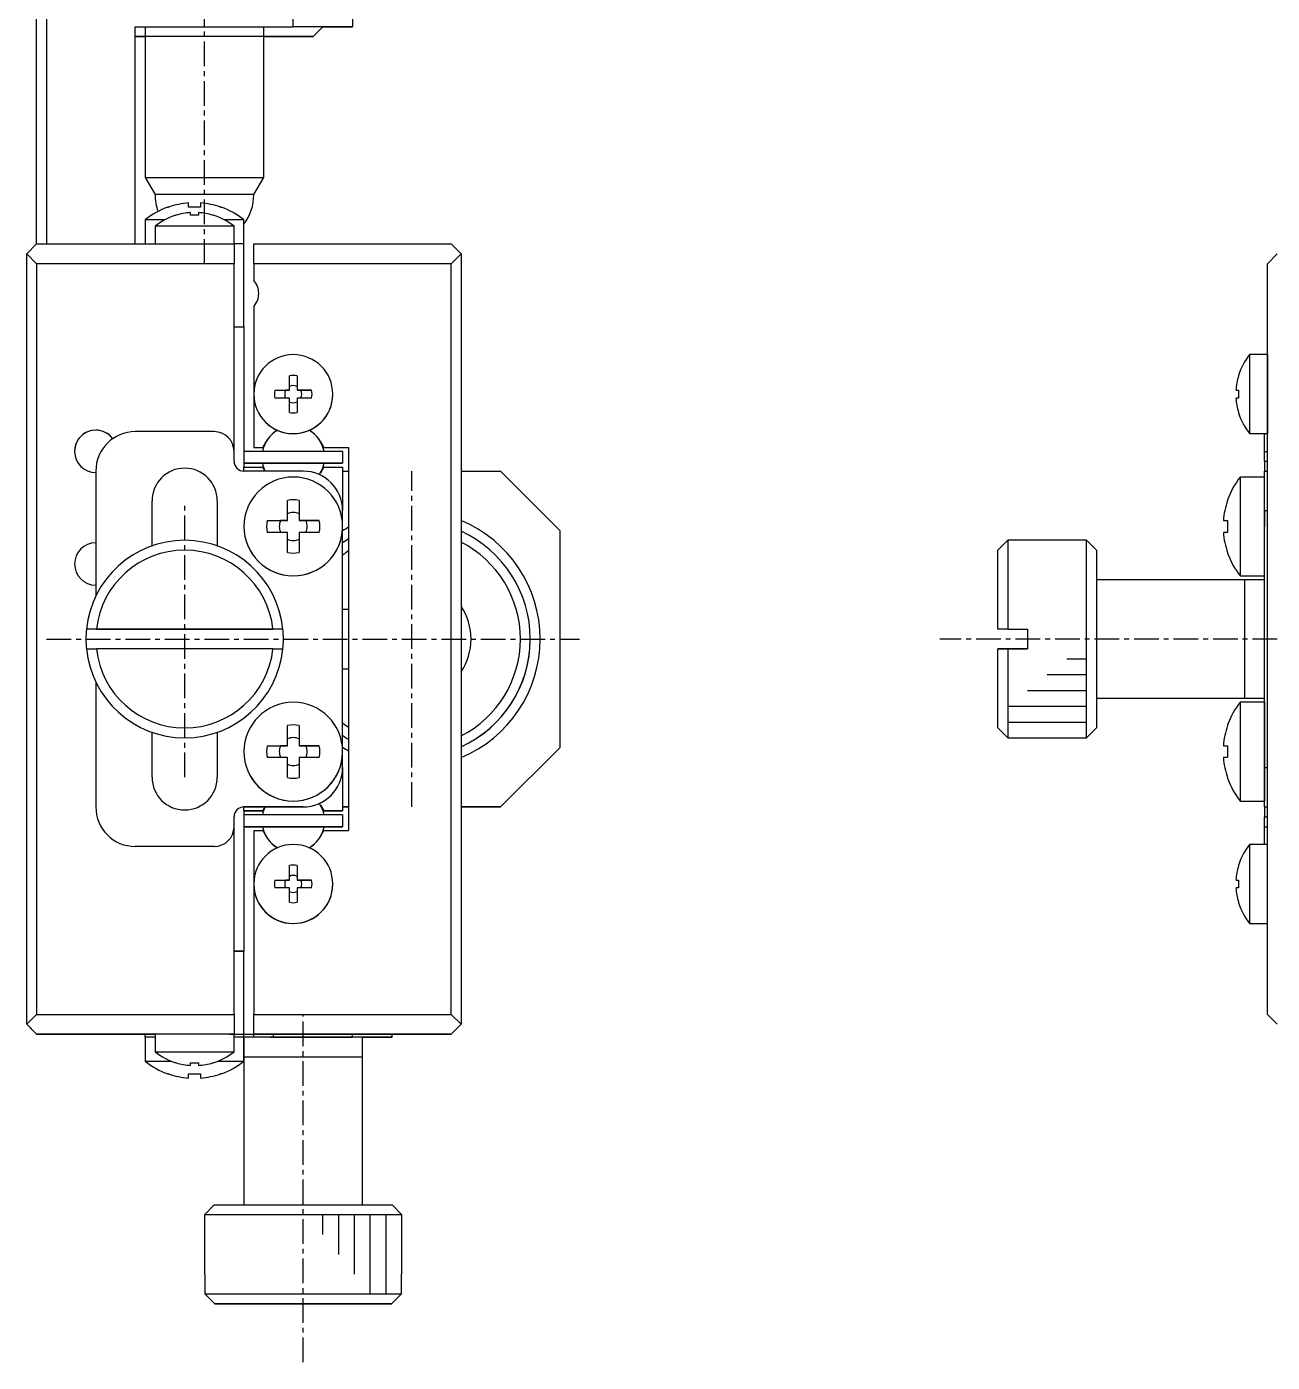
# Model space of a CAD drawing. Extents: x 75 to 236, y -5 to 206.
# Drawn here: x 75 to 138.1, y 91.3 to 158.9 of the extents above; entities that cross this region are included whole.
import ezdxf

# ---------------------------------------------------------------- set-up
doc = ezdxf.new("R2010")
doc.units = 0
doc.linetypes.add('CENTER', pattern=[2, 1.25, -0.25, 0.25, -0.25])
doc.layers.get('0').update_dxf_attribs({"linetype": 'CONTINUOUS'})

msp = doc.modelspace()

# ---------------------------------------------------------------- linework, layer by layer
at = {"color": 1, "linetype": 'CENTER'}
for p, q in [((83.979, 146.927), (83.979, 205.952)), ((94.479, 119.426), (94.479, 136.426)), ((82.979, 120.927), (82.979, 134.927)), ((75.979, 127.926), (102.979, 127.926)), ((138.304, 127.927), (121.219, 127.927)), ((88.979, 91.312), (88.979, 108.927))]:
    msp.add_line(p, q, dxfattribs=at)
at = {"color": 7, "linetype": 'CONTINUOUS'}
for p, q in [((88.479, 158.927), (88.479, 168.427)), ((91.479, 168.427), (91.479, 158.927)), ((75.479, 147.927), (75.479, 163.927)), ((75.979, 163.927), (75.979, 147.927)), ((80.479, 158.927), (88.479, 158.927)), ((80.479, 147.927), (80.479, 158.927)), ((80.479, 158.927), (80.712, 158.927)), ((80.787, 158.927), (83.979, 158.927)), ((80.979, 158.927), (80.979, 151.293)), ((83.979, 158.927), (86.12, 158.927)), ((86.979, 151.293), (86.979, 158.927)), ((91.479, 158.927), (88.479, 158.927)), ((89.479, 158.427), (89.979, 158.927)), ((89.979, 158.927), (91.479, 158.927)), ((89.979, 158.927), (90.479, 158.927)), ((91.479, 158.927), (91.479, 158.927)), ((83.979, 158.427), (80.479, 158.427)), ((80.479, 158.427), (80.979, 158.427)), ((80.979, 151.293), (86.979, 151.293)), ((80.979, 151.293), (81.479, 150.427)), ((86.479, 150.427), (86.979, 151.293)), ((86.479, 150.427), (81.479, 150.427)), ((82.163, 149.792), (82.129, 149.792)), ((82.129, 149.792), (82.163, 149.792)), ((83.179, 149.792), (83.179, 150.004)), ((83.779, 149.792), (83.179, 149.792)), ((83.279, 149.383), (83.279, 149.514)), ((83.679, 149.514), (83.679, 149.383)), ((83.779, 150.004), (83.779, 149.792)), ((84.796, 149.792), (84.829, 149.792)), ((84.829, 149.792), (84.796, 149.792)), ((81.971, 149.149), (80.979, 149.149)), ((80.979, 149.149), (80.979, 147.927)), ((85.479, 148.825), (81.479, 148.825)), ((81.479, 148.825), (81.479, 147.927)), ((82.551, 149.383), (82.529, 149.383)), ((82.529, 149.383), (82.551, 149.383)), ((83.679, 149.383), (83.279, 149.383)), ((84.408, 149.383), (84.429, 149.383)), ((84.429, 149.383), (84.408, 149.383)), ((85.979, 149.149), (84.987, 149.149)), ((85.479, 147.927), (85.479, 148.825)), ((85.979, 147.927), (85.979, 149.149)), ((74.979, 147.427), (75.479, 147.927)), ((74.979, 108.427), (74.979, 147.427)), ((75.479, 146.927), (74.979, 147.427)), ((75.479, 147.927), (85.479, 147.927)), ((85.979, 147.927), (85.479, 147.927)), ((85.479, 147.927), (85.479, 146.927)), ((85.979, 143.727), (85.979, 147.927)), ((86.479, 147.927), (96.479, 147.927)), ((86.479, 146.927), (86.479, 147.927)), ((96.479, 147.927), (96.979, 147.427)), ((96.979, 147.427), (96.479, 146.927)), ((96.979, 147.427), (96.979, 142.427)), ((138.305, 147.427), (137.805, 146.927)), ((85.479, 146.927), (75.479, 146.927)), ((75.479, 146.927), (75.479, 108.927)), ((85.479, 137.427), (85.479, 146.927)), ((96.479, 146.927), (86.479, 146.927)), ((86.479, 146.927), (86.479, 146.089)), ((96.479, 108.927), (96.479, 146.927)), ((137.804, 108.927), (137.805, 146.927)), ((86.479, 146.088), (86.479, 146.089)), ((86.479, 144.766), (86.479, 140.327)), ((85.479, 143.727), (85.979, 143.727)), ((85.979, 143.727), (85.979, 137.427)), ((96.979, 142.427), (96.979, 142.426)), ((96.979, 142.427), (96.979, 142.427)), ((96.979, 142.426), (96.979, 126.627)), ((136.906, 142.327), (136.906, 138.327)), ((137.804, 142.327), (136.906, 142.327)), ((137.804, 142.327), (137.804, 138.327)), ((137.805, 141.327), (137.804, 141.327)), ((88.279, 140.527), (88.279, 141.256)), ((88.679, 141.256), (88.679, 140.527)), ((136.348, 141.277), (136.348, 141.256)), ((86.479, 140.326), (86.479, 137.627)), ((87.551, 140.527), (88.093, 140.527)), ((87.551, 140.527), (88.279, 140.527)), ((88.279, 140.127), (87.551, 140.127)), ((88.279, 140.527), (88.093, 140.527)), ((88.279, 139.398), (88.279, 140.127)), ((88.866, 140.527), (88.679, 140.527)), ((88.679, 140.527), (89.408, 140.527)), ((89.408, 140.127), (88.679, 140.127)), ((88.679, 140.127), (88.679, 139.398)), ((89.408, 140.527), (88.866, 140.527)), ((136.217, 140.527), (136.348, 140.527)), ((136.348, 140.127), (136.217, 140.127)), ((136.348, 140.527), (136.348, 140.127)), ((136.348, 139.398), (136.348, 139.377)), ((137.804, 139.327), (137.805, 139.327)), ((84.479, 138.427), (80.479, 138.427)), ((136.906, 138.327), (137.804, 138.327)), ((137.655, 137.427), (137.655, 138.327)), ((137.804, 138.427), (137.805, 138.427)), ((137.804, 138.427), (137.805, 138.427)), ((85.479, 136.927), (85.479, 137.427)), ((90.979, 137.427), (85.979, 137.427)), ((85.979, 137.427), (85.979, 136.827)), ((86.479, 137.627), (86.479, 137.626)), ((86.479, 137.627), (86.935, 137.627)), ((86.479, 137.626), (86.935, 137.626)), ((86.935, 137.627), (87.105, 137.921)), ((86.935, 137.626), (87.089, 137.893)), ((86.935, 137.626), (86.935, 137.627)), ((89.854, 137.921), (90.024, 137.627)), ((89.87, 137.893), (90.024, 137.626)), ((90.024, 137.627), (91.279, 137.627)), ((90.024, 137.627), (90.024, 137.626)), ((90.024, 137.626), (91.279, 137.626)), ((90.979, 137.427), (90.979, 136.827)), ((91.279, 137.627), (91.279, 129.427)), ((137.655, 136.927), (137.655, 137.427)), ((85.979, 136.827), (90.979, 136.827)), ((85.979, 136.827), (85.979, 136.627)), ((85.979, 136.827), (85.979, 136.827)), ((86.92, 136.826), (85.979, 136.826)), ((85.979, 136.627), (86.935, 136.627)), ((85.979, 136.427), (85.979, 136.627)), ((90.129, 136.827), (86.829, 136.827)), ((86.92, 136.827), (86.829, 136.827)), ((86.829, 136.827), (86.92, 136.827)), ((86.92, 136.827), (86.829, 136.827)), ((86.829, 136.827), (86.92, 136.827)), ((86.92, 136.827), (86.829, 136.827)), ((86.829, 136.827), (86.92, 136.827)), ((86.92, 136.827), (86.829, 136.827)), ((86.829, 136.827), (86.92, 136.827)), ((86.92, 136.827), (86.829, 136.827)), ((86.829, 136.827), (86.92, 136.827)), ((86.92, 136.827), (86.829, 136.827)), ((86.829, 136.827), (86.92, 136.827)), ((86.92, 136.827), (86.829, 136.827)), ((86.829, 136.827), (86.92, 136.827)), ((86.829, 136.827), (86.92, 136.827)), ((87.05, 136.427), (86.935, 136.627)), ((90.024, 136.627), (89.854, 136.333)), ((90.024, 136.627), (90.979, 136.627)), ((90.129, 136.827), (90.038, 136.827)), ((90.129, 136.827), (90.038, 136.827)), ((90.129, 136.827), (90.038, 136.827)), ((90.129, 136.827), (90.038, 136.827)), ((90.129, 136.827), (90.038, 136.827)), ((90.129, 136.827), (90.038, 136.827)), ((90.129, 136.827), (90.038, 136.827)), ((90.038, 136.827), (90.129, 136.827)), ((90.038, 136.827), (90.129, 136.827)), ((90.038, 136.827), (90.129, 136.827)), ((90.038, 136.827), (90.129, 136.827)), ((90.038, 136.827), (90.129, 136.827)), ((90.038, 136.827), (90.129, 136.827)), ((90.038, 136.827), (90.129, 136.827)), ((90.038, 136.827), (90.129, 136.827)), ((90.979, 136.826), (90.038, 136.826)), ((90.979, 136.827), (90.979, 136.826)), ((90.979, 136.627), (90.979, 134.427)), ((137.655, 136.927), (137.655, 136.427)), ((78.479, 136.427), (78.479, 130.107)), ((88.979, 136.427), (85.979, 136.427)), ((89.904, 136.426), (89.908, 136.426)), ((90.979, 136.426), (91.279, 136.426)), ((96.979, 136.426), (98.979, 136.426)), ((101.979, 133.426), (98.979, 136.426)), ((136.432, 136.127), (136.432, 131.127)), ((137.655, 136.127), (136.432, 136.127)), ((137.654, 134.427), (137.655, 136.427)), ((137.655, 136.427), (137.805, 136.427)), ((137.655, 136.427), (137.805, 136.427)), ((81.329, 132.647), (81.329, 134.927)), ((84.629, 134.927), (84.629, 132.647)), ((88.179, 133.927), (88.179, 134.943)), ((88.779, 134.943), (88.779, 133.927)), ((135.789, 134.977), (135.789, 134.943)), ((87.163, 133.927), (87.838, 133.927)), ((87.163, 133.927), (88.179, 133.927)), ((88.179, 133.927), (87.838, 133.927)), ((89.121, 133.927), (88.779, 133.927)), ((88.779, 133.927), (89.796, 133.927)), ((89.796, 133.927), (89.121, 133.927)), ((90.979, 133.627), (90.979, 134.427)), ((135.577, 133.927), (135.789, 133.927)), ((135.789, 133.927), (135.789, 133.327)), ((137.654, 133.627), (137.654, 134.427)), ((137.654, 134.427), (137.654, 133.627)), ((88.179, 133.327), (87.163, 133.327)), ((88.179, 132.311), (88.179, 133.327)), ((89.796, 133.327), (88.779, 133.327)), ((88.779, 133.327), (88.779, 132.311)), ((90.979, 131.627), (90.979, 133.627)), ((101.979, 133.426), (101.979, 122.426)), ((135.789, 133.327), (135.577, 133.327)), ((137.654, 121.427), (137.654, 133.627)), ((124.654, 132.927), (124.154, 132.427)), ((124.654, 132.927), (124.654, 128.427)), ((128.654, 132.927), (124.654, 132.927)), ((128.654, 122.927), (128.654, 132.927)), ((129.154, 132.427), (128.654, 132.927)), ((124.154, 128.427), (124.154, 132.427)), ((129.154, 132.427), (129.154, 123.427)), ((135.789, 132.311), (135.789, 132.277)), ((90.979, 122.227), (90.979, 131.627)), ((90.979, 131.627), (90.979, 131.627)), ((136.654, 130.927), (129.154, 130.927)), ((136.432, 131.127), (137.654, 131.127)), ((136.654, 130.927), (136.654, 124.927)), ((136.654, 130.927), (136.654, 124.927)), ((137.654, 130.927), (136.654, 130.927)), ((91.279, 129.427), (90.979, 129.427)), ((91.279, 129.427), (91.279, 129.426)), ((91.279, 129.426), (91.279, 129.227)), ((91.279, 129.227), (91.279, 129.002)), ((91.279, 129.227), (91.279, 129.227)), ((91.279, 129.002), (91.279, 118.227)), ((87.954, 128.427), (78.004, 128.428)), ((78.507, 128.428), (78.004, 128.428)), ((78.507, 128.428), (87.452, 128.427)), ((87.954, 128.427), (87.452, 128.427)), ((124.654, 128.427), (124.154, 128.427)), ((124.654, 128.427), (125.654, 128.427)), ((125.654, 128.427), (125.654, 127.427)), ((78.004, 127.428), (78.507, 127.428)), ((87.452, 127.427), (78.507, 127.428)), ((87.452, 127.427), (87.954, 127.427)), ((124.154, 127.427), (124.154, 127.428)), ((124.654, 127.428), (124.154, 127.428)), ((124.154, 127.427), (124.654, 127.427)), ((124.154, 123.427), (124.154, 127.427)), ((124.654, 127.428), (125.654, 127.428)), ((124.654, 127.427), (124.654, 122.927)), ((125.654, 127.427), (124.654, 127.427)), ((96.979, 126.627), (96.979, 126.427)), ((96.979, 126.627), (96.979, 126.627)), ((90.979, 126.427), (91.279, 126.427)), ((96.979, 126.427), (96.979, 110.427)), ((78.479, 125.748), (78.479, 119.427)), ((129.154, 124.927), (136.654, 124.927)), ((136.432, 124.727), (136.432, 119.727)), ((137.654, 124.727), (136.432, 124.727)), ((136.654, 124.927), (137.654, 124.927)), ((137.655, 124.727), (137.654, 119.727)), ((81.329, 120.927), (81.329, 123.207)), ((84.629, 123.207), (84.629, 120.927)), ((88.179, 122.527), (88.179, 123.543)), ((88.779, 123.543), (88.779, 122.527)), ((124.154, 123.427), (124.654, 122.927)), ((128.654, 122.927), (129.154, 123.427)), ((135.789, 123.577), (135.789, 123.543)), ((87.163, 122.527), (87.838, 122.527)), ((87.163, 122.527), (88.179, 122.527)), ((88.179, 122.527), (87.838, 122.527)), ((89.121, 122.527), (88.779, 122.527)), ((88.779, 122.527), (89.796, 122.527)), ((89.796, 122.527), (89.121, 122.527)), ((101.979, 122.426), (98.979, 119.426)), ((98.979, 119.426), (101.979, 122.426)), ((101.979, 122.426), (101.979, 122.426)), ((124.654, 122.927), (128.654, 122.927)), ((135.577, 122.527), (135.789, 122.527)), ((135.789, 122.527), (135.789, 121.927)), ((88.179, 121.927), (87.163, 121.927)), ((88.179, 120.911), (88.179, 121.927)), ((89.796, 121.927), (88.779, 121.927)), ((88.779, 121.927), (88.779, 120.911)), ((90.979, 121.627), (90.979, 122.227)), ((135.789, 121.927), (135.577, 121.927)), ((90.979, 121.627), (90.979, 121.627)), ((90.979, 121.427), (90.979, 121.627)), ((90.979, 121.427), (90.979, 119.227)), ((137.654, 119.427), (137.654, 121.427)), ((135.789, 120.911), (135.789, 120.877)), ((136.432, 119.727), (137.654, 119.727)), ((88.979, 119.427), (85.979, 119.427)), ((85.979, 119.427), (88.979, 119.427)), ((85.979, 119.227), (85.979, 119.427)), ((86.935, 119.227), (85.979, 119.227)), ((85.979, 119.227), (85.979, 119.227)), ((85.979, 119.227), (85.979, 119.027)), ((85.979, 119.226), (86.935, 119.226)), ((90.979, 119.027), (85.979, 119.027)), ((85.979, 119.027), (85.979, 118.427)), ((87.051, 119.427), (86.935, 119.226)), ((86.935, 119.227), (87.05, 119.427)), ((86.935, 119.226), (86.935, 119.227)), ((87.05, 119.426), (87.054, 119.426)), ((87.05, 119.426), (87.054, 119.426)), ((89.854, 119.521), (90.024, 119.227)), ((90.024, 119.226), (89.87, 119.493)), ((89.905, 119.426), (89.908, 119.426)), ((89.905, 119.426), (89.909, 119.426)), ((90.024, 119.227), (90.024, 119.226)), ((90.979, 119.227), (90.024, 119.227)), ((90.024, 119.226), (90.979, 119.226)), ((90.979, 119.426), (91.279, 119.426)), ((91.279, 119.426), (90.979, 119.426)), ((90.979, 119.226), (90.979, 119.227)), ((90.979, 119.027), (90.979, 118.427)), ((96.979, 119.426), (98.979, 119.426)), ((98.979, 119.426), (96.979, 119.426)), ((98.979, 119.426), (98.979, 119.426)), ((137.654, 119.427), (137.654, 118.927)), ((137.654, 119.427), (137.804, 119.427)), ((137.654, 119.427), (137.804, 119.427)), ((85.479, 118.427), (85.479, 118.927)), ((85.479, 108.927), (85.479, 118.427)), ((85.979, 118.427), (90.979, 118.427)), ((85.979, 118.427), (85.979, 112.127)), ((85.979, 118.427), (85.979, 118.427)), ((86.92, 118.426), (85.979, 118.426)), ((90.129, 118.427), (86.829, 118.427)), ((86.92, 118.427), (86.829, 118.427)), ((86.829, 118.427), (86.92, 118.427)), ((86.92, 118.427), (86.829, 118.427)), ((86.829, 118.427), (86.92, 118.427)), ((86.92, 118.427), (86.829, 118.427)), ((86.829, 118.427), (86.92, 118.427)), ((86.92, 118.427), (86.829, 118.427)), ((86.829, 118.427), (86.92, 118.427)), ((86.92, 118.427), (86.829, 118.427)), ((86.829, 118.427), (86.92, 118.427)), ((86.92, 118.427), (86.829, 118.427)), ((86.829, 118.427), (86.92, 118.427)), ((86.92, 118.427), (86.829, 118.427)), ((86.829, 118.427), (86.92, 118.427)), ((86.829, 118.427), (86.92, 118.427)), ((90.129, 118.427), (90.038, 118.427)), ((90.129, 118.427), (90.038, 118.427)), ((90.129, 118.427), (90.038, 118.427)), ((90.129, 118.427), (90.038, 118.427)), ((90.129, 118.427), (90.038, 118.427)), ((90.129, 118.427), (90.038, 118.427)), ((90.129, 118.427), (90.038, 118.427)), ((90.038, 118.427), (90.129, 118.427)), ((90.038, 118.427), (90.129, 118.427)), ((90.038, 118.427), (90.129, 118.427)), ((90.038, 118.427), (90.129, 118.427)), ((90.038, 118.427), (90.129, 118.427)), ((90.038, 118.427), (90.129, 118.427)), ((90.038, 118.427), (90.129, 118.427)), ((90.038, 118.427), (90.129, 118.427)), ((90.979, 118.426), (90.038, 118.426)), ((90.979, 118.427), (90.979, 118.426)), ((137.654, 118.427), (137.654, 118.927)), ((137.654, 117.527), (137.654, 118.427)), ((86.479, 118.227), (86.479, 115.527)), ((86.479, 118.227), (86.935, 118.227)), ((86.935, 118.227), (87.105, 117.933)), ((89.854, 117.933), (90.024, 118.227)), ((90.024, 118.227), (91.279, 118.227)), ((84.479, 117.427), (80.479, 117.427)), ((136.906, 117.527), (136.906, 113.527)), ((137.804, 117.527), (136.906, 117.527)), ((88.279, 115.727), (88.279, 116.456)), ((88.679, 116.456), (88.679, 115.727)), ((136.348, 116.477), (136.348, 116.456)), ((87.551, 115.727), (88.093, 115.727)), ((87.551, 115.727), (88.279, 115.727)), ((88.279, 115.727), (88.093, 115.727)), ((88.866, 115.727), (88.679, 115.727)), ((88.679, 115.727), (89.408, 115.727)), ((89.408, 115.727), (88.866, 115.727)), ((136.217, 115.727), (136.348, 115.727)), ((136.348, 115.727), (136.348, 115.327)), ((86.479, 115.526), (86.479, 108.927)), ((88.279, 115.327), (87.551, 115.327)), ((88.279, 114.598), (88.279, 115.327)), ((89.408, 115.327), (88.679, 115.327)), ((88.679, 115.327), (88.679, 114.598)), ((136.348, 115.327), (136.217, 115.327)), ((136.348, 114.598), (136.348, 114.577)), ((136.906, 113.527), (137.804, 113.527)), ((85.479, 112.127), (85.979, 112.127)), ((85.979, 112.127), (85.479, 112.127)), ((85.979, 107.927), (85.979, 112.127)), ((96.979, 110.427), (96.979, 110.426)), ((96.979, 110.427), (96.979, 110.427)), ((96.979, 110.426), (96.979, 108.427)), ((74.979, 108.427), (75.479, 108.927)), ((75.479, 108.927), (85.479, 108.927)), ((85.479, 108.927), (85.479, 107.927)), ((86.479, 108.927), (96.479, 108.927)), ((86.479, 107.927), (86.479, 108.927)), ((96.479, 108.927), (96.979, 108.427)), ((137.804, 108.927), (138.304, 108.427)), ((74.979, 108.427), (74.979, 108.427)), ((74.979, 108.427), (74.979, 108.427)), ((74.979, 108.427), (75.329, 108.077)), ((75.329, 108.077), (74.979, 108.427)), ((74.979, 108.426), (74.979, 108.427)), ((75.479, 107.927), (74.979, 108.427)), ((74.979, 108.426), (75.479, 107.926)), ((96.979, 108.427), (96.479, 107.927)), ((96.479, 107.926), (96.979, 108.426)), ((96.979, 108.427), (96.979, 108.426)), ((75.329, 108.077), (75.329, 108.077)), ((85.479, 107.927), (75.479, 107.927)), ((75.479, 107.927), (75.479, 107.926)), ((75.479, 107.926), (80.979, 107.926)), ((80.979, 107.927), (80.679, 107.927)), ((80.679, 107.927), (80.679, 107.927)), ((81.479, 107.927), (80.679, 107.927)), ((80.979, 107.927), (81.479, 107.927)), ((80.979, 107.927), (80.979, 107.927)), ((80.979, 107.777), (80.979, 107.927)), ((80.979, 107.777), (80.979, 106.554)), ((81.479, 107.777), (80.979, 107.777)), ((80.979, 107.777), (80.979, 107.777)), ((81.479, 107.927), (81.479, 107.029)), ((85.229, 107.927), (85.479, 107.927)), ((85.479, 107.927), (85.229, 107.927)), ((85.479, 107.029), (85.479, 107.927)), ((85.479, 107.927), (85.979, 107.927)), ((85.979, 107.777), (85.479, 107.777)), ((85.979, 107.927), (86.479, 107.927)), ((86.479, 107.777), (85.979, 107.777)), ((87.329, 107.777), (85.979, 107.777)), ((85.979, 107.777), (85.979, 106.777)), ((85.979, 106.554), (85.979, 107.777)), ((96.479, 107.927), (86.479, 107.927)), ((86.479, 107.927), (86.479, 107.926)), ((86.479, 107.927), (86.479, 107.927)), ((86.479, 107.927), (87.479, 107.927)), ((86.479, 107.777), (86.479, 107.927)), ((87.479, 107.777), (86.479, 107.777)), ((87.329, 107.777), (90.629, 107.777)), ((90.629, 107.777), (87.329, 107.777)), ((87.479, 107.927), (88.979, 107.927)), ((87.479, 107.777), (91.479, 107.777)), ((87.904, 107.927), (90.054, 107.927)), ((88.979, 107.927), (91.479, 107.927)), ((91.979, 107.777), (90.629, 107.777)), ((91.479, 107.927), (93.479, 107.927)), ((93.479, 107.777), (91.479, 107.777)), ((91.979, 107.777), (93.479, 107.777)), ((91.979, 106.777), (91.979, 107.777)), ((93.479, 107.777), (93.479, 107.927)), ((93.479, 107.926), (96.479, 107.926)), ((93.479, 107.777), (93.479, 107.777)), ((96.479, 107.926), (96.479, 107.927)), ((81.479, 107.029), (85.479, 107.029)), ((80.979, 106.554), (82.295, 106.554)), ((82.551, 106.471), (82.529, 106.471)), ((82.529, 106.471), (82.551, 106.471)), ((83.279, 106.34), (83.279, 106.471)), ((83.279, 106.471), (83.679, 106.471)), ((83.679, 106.471), (83.679, 106.34)), ((84.408, 106.471), (84.429, 106.471)), ((84.429, 106.471), (84.408, 106.471)), ((84.664, 106.554), (85.979, 106.554)), ((85.979, 106.777), (88.979, 106.777)), ((85.979, 106.777), (88.979, 106.777)), ((85.979, 106.777), (85.979, 106.554)), ((85.979, 106.554), (85.979, 99.277)), ((88.979, 106.777), (91.979, 106.777)), ((88.979, 106.777), (91.979, 106.777)), ((91.979, 99.277), (91.979, 106.777)), ((82.163, 105.912), (82.129, 105.912)), ((82.129, 105.912), (82.163, 105.912)), ((83.179, 105.699), (83.179, 105.912)), ((83.179, 105.912), (83.779, 105.912)), ((83.779, 105.912), (83.779, 105.699)), ((84.796, 105.912), (84.829, 105.912)), ((84.829, 105.912), (84.796, 105.912)), ((84.479, 99.277), (83.979, 98.777)), ((93.979, 98.777), (83.979, 98.777)), ((83.979, 98.777), (83.979, 95.777)), ((84.479, 99.277), (93.479, 99.277)), ((93.979, 98.777), (93.479, 99.277)), ((93.979, 95.777), (93.979, 98.777)), ((84.004, 95.777), (83.979, 95.777)), ((83.979, 95.777), (84.004, 95.777)), ((84.004, 95.777), (84.004, 94.777)), ((93.954, 94.777), (93.954, 95.777)), ((93.954, 95.777), (93.979, 95.777)), ((93.979, 95.777), (93.954, 95.777)), ((84.004, 94.777), (93.954, 94.777)), ((84.507, 94.277), (84.004, 94.777)), ((93.954, 94.777), (93.452, 94.277)), ((84.507, 94.277), (93.452, 94.277)), ((93.452, 94.277), (84.507, 94.277)), ((84.507, 94.277), (93.452, 94.277)), ((93.452, 94.277), (84.507, 94.277))]:
    msp.add_line(p, q, dxfattribs=at)
at = {"color": 3, "linetype": 'CONTINUOUS'}
for p, q in [((87.357, 138.25), (87.357, 138.25)), ((89.602, 138.25), (89.602, 138.25)), ((87.105, 137.921), (87.105, 137.921)), ((89.854, 137.921), (89.854, 137.921)), ((137.655, 137.427), (137.805, 137.427)), ((137.655, 136.927), (137.805, 136.927)), ((137.654, 134.427), (137.804, 134.427)), ((127.654, 126.927), (128.654, 126.927)), ((126.654, 126.127), (128.654, 126.127)), ((125.654, 125.327), (128.654, 125.327)), ((124.654, 124.527), (128.654, 124.527)), ((124.654, 123.727), (128.654, 123.727)), ((137.654, 121.427), (137.804, 121.427)), ((89.854, 119.521), (89.854, 119.521)), ((137.654, 118.927), (137.804, 118.927)), ((137.654, 118.427), (137.804, 118.427)), ((85.979, 107.777), (85.979, 107.927)), ((87.479, 107.777), (87.479, 107.927)), ((91.479, 107.777), (91.479, 107.927)), ((89.979, 97.777), (89.979, 98.777)), ((90.779, 96.777), (90.779, 98.777)), ((91.579, 95.777), (91.579, 98.777)), ((92.379, 94.777), (92.379, 98.777)), ((93.179, 94.777), (93.179, 98.777))]:
    msp.add_line(p, q, dxfattribs=at)
at = {"color": 7, "linetype": 'CONTINUOUS'}
for points in [[(89.479, 158.427, 0), (89.479, 158.427, 0), (89.478, 158.427, 0), (89.476, 158.427, 0), (89.473, 158.427, 0), (89.469, 158.427, 0), (89.465, 158.427, 0), (89.459, 158.427, 0), (89.453, 158.427, 0), (89.446, 158.427, 0), (89.438, 158.427, 0), (89.429, 158.427, 0), (89.42, 158.427, 0), (89.41, 158.427, 0), (89.398, 158.427, 0), (89.386, 158.427, 0), (89.374, 158.427, 0), (89.36, 158.427, 0), (89.346, 158.427, 0), (89.331, 158.427, 0), (89.315, 158.427, 0), (89.298, 158.427, 0), (89.28, 158.427, 0), (89.262, 158.427, 0), (89.243, 158.427, 0), (89.223, 158.427, 0), (89.202, 158.427, 0), (89.18, 158.427, 0), (89.158, 158.427, 0), (89.135, 158.427, 0), (89.111, 158.427, 0), (89.086, 158.427, 0), (89.061, 158.427, 0), (89.034, 158.427, 0), (89.008, 158.427, 0), (88.98, 158.427, 0), (88.951, 158.427, 0), (88.922, 158.427, 0), (88.892, 158.427, 0), (88.861, 158.427, 0), (88.83, 158.427, 0), (88.798, 158.427, 0), (88.765, 158.427, 0), (88.731, 158.427, 0), (88.697, 158.427, 0), (88.662, 158.427, 0), (88.626, 158.427, 0), (88.59, 158.427, 0), (88.552, 158.427, 0), (88.515, 158.427, 0), (88.476, 158.427, 0), (88.437, 158.427, 0), (88.397, 158.427, 0), (88.356, 158.427, 0), (88.315, 158.427, 0), (88.273, 158.427, 0), (88.231, 158.427, 0), (88.188, 158.427, 0), (88.144, 158.427, 0), (88.1, 158.427, 0), (88.055, 158.427, 0), (88.009, 158.427, 0), (87.963, 158.427, 0), (87.916, 158.427, 0), (87.868, 158.427, 0), (87.82, 158.427, 0), (87.772, 158.427, 0), (87.723, 158.427, 0), (87.673, 158.427, 0), (87.623, 158.427, 0), (87.572, 158.427, 0), (87.52, 158.427, 0), (87.469, 158.427, 0), (87.416, 158.427, 0), (87.363, 158.427, 0), (87.31, 158.427, 0), (87.256, 158.427, 0), (87.201, 158.427, 0), (87.146, 158.427, 0), (87.091, 158.427, 0), (87.035, 158.427, 0), (86.979, 158.427, 0), (86.922, 158.427, 0), (86.865, 158.427, 0), (86.807, 158.427, 0), (86.749, 158.427, 0), (86.69, 158.427, 0), (86.631, 158.427, 0), (86.572, 158.427, 0), (86.512, 158.427, 0), (86.452, 158.427, 0), (86.392, 158.427, 0), (86.331, 158.427, 0), (86.27, 158.427, 0), (86.208, 158.427, 0), (86.146, 158.427, 0), (86.084, 158.427, 0), (86.022, 158.427, 0), (85.959, 158.427, 0), (85.896, 158.427, 0), (85.832, 158.427, 0), (85.769, 158.427, 0), (85.705, 158.427, 0), (85.64, 158.427, 0), (85.576, 158.427, 0), (85.511, 158.427, 0), (85.446, 158.427, 0), (85.381, 158.427, 0), (85.316, 158.427, 0), (85.25, 158.427, 0), (85.184, 158.427, 0), (85.118, 158.427, 0), (85.052, 158.427, 0), (84.986, 158.427, 0), (84.92, 158.427, 0), (84.853, 158.427, 0), (84.786, 158.427, 0), (84.72, 158.427, 0), (84.653, 158.427, 0), (84.586, 158.427, 0), (84.519, 158.427, 0), (84.451, 158.427, 0), (84.384, 158.427, 0), (84.317, 158.427, 0), (84.249, 158.427, 0), (84.182, 158.427, 0), (84.114, 158.427, 0), (84.047, 158.427, 0), (83.979, 158.427, 0)], [(86.979, 158.427, 0), (87.015, 158.427, 0), (87.051, 158.427, 0), (87.086, 158.427, 0), (87.121, 158.427, 0), (87.156, 158.427, 0), (87.191, 158.427, 0), (87.225, 158.427, 0), (87.26, 158.427, 0), (87.294, 158.427, 0), (87.328, 158.427, 0), (87.362, 158.427, 0), (87.395, 158.427, 0), (87.429, 158.427, 0), (87.462, 158.427, 0), (87.495, 158.427, 0), (87.528, 158.427, 0), (87.56, 158.427, 0), (87.592, 158.427, 0), (87.624, 158.427, 0), (87.656, 158.427, 0), (87.688, 158.427, 0), (87.719, 158.427, 0), (87.751, 158.427, 0), (87.781, 158.427, 0), (87.812, 158.427, 0), (87.843, 158.427, 0), (87.873, 158.427, 0), (87.903, 158.427, 0), (87.933, 158.427, 0), (87.962, 158.427, 0), (87.992, 158.427, 0), (88.021, 158.427, 0), (88.05, 158.427, 0), (88.078, 158.427, 0), (88.107, 158.427, 0), (88.135, 158.427, 0), (88.163, 158.427, 0), (88.19, 158.427, 0), (88.218, 158.427, 0), (88.245, 158.427, 0), (88.272, 158.427, 0), (88.298, 158.427, 0), (88.324, 158.427, 0), (88.35, 158.427, 0), (88.376, 158.427, 0), (88.402, 158.427, 0), (88.427, 158.427, 0), (88.452, 158.427, 0), (88.477, 158.427, 0), (88.501, 158.427, 0), (88.525, 158.427, 0), (88.549, 158.427, 0), (88.573, 158.427, 0), (88.596, 158.427, 0), (88.619, 158.427, 0), (88.642, 158.427, 0), (88.665, 158.427, 0), (88.687, 158.427, 0), (88.709, 158.427, 0), (88.73, 158.427, 0), (88.752, 158.427, 0), (88.773, 158.427, 0), (88.794, 158.427, 0), (88.814, 158.427, 0), (88.834, 158.427, 0), (88.854, 158.427, 0), (88.874, 158.427, 0), (88.893, 158.427, 0), (88.912, 158.427, 0), (88.931, 158.427, 0), (88.949, 158.427, 0), (88.968, 158.427, 0), (88.985, 158.427, 0), (89.003, 158.427, 0), (89.02, 158.427, 0), (89.037, 158.427, 0), (89.054, 158.427, 0), (89.07, 158.427, 0), (89.086, 158.427, 0), (89.102, 158.427, 0), (89.117, 158.427, 0), (89.132, 158.427, 0), (89.147, 158.427, 0), (89.162, 158.427, 0), (89.176, 158.427, 0), (89.189, 158.427, 0), (89.203, 158.427, 0), (89.216, 158.427, 0), (89.229, 158.427, 0), (89.242, 158.427, 0), (89.254, 158.427, 0), (89.266, 158.427, 0), (89.278, 158.427, 0), (89.289, 158.427, 0), (89.3, 158.427, 0), (89.311, 158.427, 0), (89.321, 158.427, 0), (89.331, 158.427, 0), (89.341, 158.427, 0), (89.35, 158.427, 0), (89.359, 158.427, 0), (89.368, 158.427, 0), (89.376, 158.427, 0), (89.384, 158.427, 0), (89.392, 158.427, 0), (89.399, 158.427, 0), (89.406, 158.427, 0), (89.413, 158.427, 0), (89.42, 158.427, 0), (89.426, 158.427, 0), (89.432, 158.427, 0), (89.437, 158.427, 0), (89.442, 158.427, 0), (89.447, 158.427, 0), (89.451, 158.427, 0), (89.456, 158.427, 0), (89.459, 158.427, 0), (89.463, 158.427, 0), (89.466, 158.427, 0), (89.469, 158.427, 0), (89.471, 158.427, 0), (89.473, 158.427, 0), (89.475, 158.427, 0), (89.477, 158.427, 0), (89.478, 158.427, 0), (89.479, 158.427, 0), (89.479, 158.427, 0), (89.479, 158.427, 0)]]:
    msp.add_polyline3d(points, dxfattribs=at)
for centre, radius, start, end in [((83.979, 150.427), 2.5, 180, 199.95825), ((83.979, 150.427), 2.5, 323.1301, 0), ((83.479, 146.027), 4, 109.72463, 128.68219), ((83.479, 146.027), 3.989, 94.31339, 109.2682), ((83.479, 146.327), 3.194, 93.59035, 106.90526), ((83.479, 146.327), 3.194, 73.09474, 86.40965), ((83.479, 146.027), 3.989, 70.7318, 85.68661), ((83.479, 146.027), 4, 51.31781, 70.27537), ((83.479, 146.327), 3.2, 107.27001, 128.68219), ((83.479, 146.327), 3.2, 51.31781, 72.72999), ((85.729, 145.427), 1, 0, 41.40962), ((85.729, 145.426), 1, 0, 41.40962), ((85.729, 145.427), 1, 318.59038, 0), ((88.479, 140.327), 2, 90, 180), ((88.479, 140.327), 2, 0, 90), ((139.404, 140.327), 3.2, 141.31672, 162.72891), ((88.479, 140.327), 0.95, 77.8468, 102.1532), ((88.479, 140.327), 0.435, 62.63352, 117.36648), ((139.404, 140.327), 3.194, 163.09365, 176.40856), ((88.479, 140.327), 2, 180, 0), ((88.479, 140.327), 2, 180, 358.85248), ((88.479, 140.327), 0.95, 167.8468, 192.1532), ((88.479, 140.327), 0.435, 152.63352, 207.36648), ((88.479, 140.327), 0.435, 332.63352, 27.36648), ((88.479, 140.327), 0.95, 347.8468, 12.1532), ((88.479, 140.327), 2, 358.85248, 0), ((139.404, 140.327), 3.194, 183.58926, 196.90417), ((88.479, 140.327), 0.435, 242.63352, 297.36648), ((88.479, 140.327), 0.95, 257.8468, 282.1532), ((139.404, 140.327), 3.2, 197.26892, 218.6811), ((78.479, 137.427), 1.075, 90, 180), ((78.479, 137.427), 1.075, 90, 180), ((78.479, 137.427), 1.075, 36.80088, 90), ((78.479, 137.427), 1.075, 36.79505, 90), ((80.479, 136.427), 2, 90, 180), ((84.479, 137.427), 1, 0, 90), ((88.479, 137.127), 1.587, 120.42799, 169.12587), ((88.479, 137.127), 1.587, 135, 150), ((88.594, 137.012), 1.75, 121.88153, 135), ((88.594, 137.012), 1.75, 121.88215, 131.93415), ((88.479, 137.127), 1.587, 10.87413, 59.54033), ((88.364, 137.012), 1.75, 45, 58.11847), ((88.364, 137.012), 1.75, 48.06585, 58.11785), ((88.479, 137.127), 1.587, 30, 45), ((78.479, 137.427), 1.075, 180, 270), ((85.979, 136.927), 0.5, 180, 270), ((88.479, 137.127), 1.587, 190.89271, 206.16926), ((88.479, 137.127), 1.587, 190.90068, 206.17798), ((88.479, 137.127), 1.587, 190.90598, 206.18378), ((88.479, 137.127), 1.587, 190.91129, 206.18959), ((88.479, 137.127), 1.587, 330.51513, 349.08871), ((88.479, 137.127), 1.587, 330.75102, 349.09402), ((88.479, 137.127), 1.587, 330.92882, 349.09932), ((88.479, 137.127), 1.587, 331.14486, 349.10729), ((82.979, 134.927), 1.65, 0, 180), ((82.979, 134.927), 1.65, 0, 180), ((88.479, 133.627), 2.5, 0, 180), ((88.979, 134.427), 2, 0, 90), ((88.479, 137.127), 1.587, 326.45548, 330), ((139.554, 133.627), 4, 141.31672, 160.27428), ((88.479, 133.627), 1.35, 77.16041, 102.83959), ((139.554, 133.627), 3.989, 160.73071, 175.68552), ((88.479, 133.627), 1.35, 167.16041, 192.83959), ((88.479, 133.627), 0.708, 154.94809, 205.05191), ((88.479, 133.627), 0.708, 64.94809, 115.05191), ((88.479, 133.627), 0.708, 334.94809, 25.05191), ((88.479, 133.627), 1.35, 347.16041, 12.83959), ((94.479, 127.926), 6.5, 0, 67.38013), ((94.479, 127.926), 6.5, 0, 67.38013), ((88.479, 133.627), 2.5, 180, 0), ((88.479, 133.627), 2.5, 180, 358.85253), ((88.479, 133.627), 2.5, 358.85253, 0), ((94.479, 127.926), 6.5, 119.49237, 122.57897), ((94.479, 127.926), 6.5, 119.49237, 122.57897), ((94.479, 127.926), 6, 0, 65.37568), ((139.554, 133.627), 3.989, 184.31231, 199.26711), ((78.479, 131.727), 1.075, 90, 180), ((78.479, 131.727), 1.075, 90, 180), ((82.979, 127.927), 5, 5.73795, 174.25961), ((88.479, 133.627), 0.708, 244.94809, 295.05191), ((94.479, 127.926), 6, 122.23095, 125.68533), ((94.479, 127.926), 5.5, 297.03569, 62.96431), ((82.979, 127.927), 4.5, 6.37815, 173.61941), ((88.479, 133.627), 1.35, 257.16041, 282.83959), ((94.479, 127.926), 5.5, 125.57853, 129.5212), ((139.554, 133.627), 4, 199.72355, 218.6811), ((78.479, 131.727), 1.075, 180, 270), ((94.479, 127.926), 3, 0.00017, 33.55731), ((82.979, 127.927), 5, 174.25961, 179.99999), ((82.979, 127.927), 5, 179.99878, 185.73761), ((82.979, 127.927), 5, 179.99999, 185.73795), ((82.979, 127.927), 5, 359.99999, 5.73795), ((82.979, 127.927), 5, 354.25995, 359.99999), ((82.979, 127.927), 5, 354.25961, 359.99999), ((94.479, 127.926), 6.5, 292.61986, 0), ((94.479, 127.926), 3, 326.44269, 0.00017), ((94.479, 127.926), 6, 294.62432, 0), ((94.479, 127.926), 6, 294.62432, 359.52209), ((94.479, 127.926), 6, 359.52209, 0), ((82.979, 127.927), 5, 185.73795, 354.25961), ((82.979, 127.927), 5, 185.73761, 354.25995), ((82.979, 127.927), 4.5, 186.37815, 353.61941), ((88.479, 122.227), 2.5, 0, 180), ((139.554, 122.227), 4, 141.31672, 160.27428), ((88.479, 122.227), 1.35, 77.16041, 102.83959), ((94.479, 127.926), 5.5, 230.4788, 234.42147), ((139.554, 122.227), 3.989, 160.73071, 175.68552), ((88.479, 122.227), 1.35, 167.16041, 192.83959), ((88.479, 122.227), 0.708, 154.94809, 205.05191), ((88.479, 122.227), 0.708, 64.94809, 115.05191), ((88.479, 122.227), 0.708, 334.94809, 25.05191), ((88.479, 122.227), 1.35, 347.16041, 12.83959), ((94.479, 127.926), 6, 234.31467, 237.76905), ((94.479, 127.926), 6, 234.31467, 237.76905), ((94.479, 127.926), 6.5, 237.42103, 240.50763), ((88.479, 122.227), 2.5, 180, 0), ((88.479, 122.227), 2.5, 180, 358.85253), ((88.479, 122.227), 2.5, 358.85253, 0), ((139.554, 122.227), 3.989, 184.31231, 199.26711), ((88.479, 122.227), 0.708, 244.94809, 295.05191), ((88.979, 121.427), 2, 270, 0), ((88.979, 121.427), 2, 270, 0), ((82.979, 120.927), 1.65, 180, 0), ((88.479, 122.227), 1.35, 257.16041, 282.83959), ((139.554, 122.227), 4, 199.72355, 218.6811), ((80.479, 119.427), 2, 180, 270), ((85.979, 118.927), 0.5, 90, 180), ((85.979, 118.927), 0.5, 90, 180), ((88.479, 118.727), 1.587, 153.87344, 169.12586), ((88.479, 118.727), 1.587, 10.87414, 33.5489), ((88.479, 118.727), 1.587, 30, 33.54462), ((84.479, 118.427), 1, 270, 0), ((84.479, 118.427), 1, 270, 0), ((88.479, 118.727), 1.587, 190.89878, 208.994), ((88.479, 118.727), 1.587, 190.90408, 209.15539), ((88.479, 118.727), 1.587, 190.90939, 209.35603), ((88.479, 118.727), 1.587, 190.91205, 209.48486), ((88.479, 118.727), 1.587, 330.51514, 349.08871), ((88.479, 118.727), 1.587, 330.64398, 349.09136), ((88.479, 118.727), 1.587, 330.84461, 349.09667), ((88.479, 118.727), 1.587, 331.00601, 349.10198), ((88.479, 118.727), 1.587, 210, 225), ((88.479, 118.727), 1.587, 315, 330), ((88.479, 115.527), 2, 90, 180), ((88.594, 118.842), 1.75, 225, 238.14601), ((88.479, 118.727), 1.587, 227.04218, 239.59255), ((88.479, 118.727), 1.587, 227.56279, 239.5896), ((88.479, 118.727), 1.587, 228.38133, 239.58371), ((88.479, 118.727), 1.587, 229.04656, 239.57782), ((88.479, 115.527), 2, 0, 90), ((88.479, 118.727), 1.587, 300.40745, 312.95781), ((88.479, 118.727), 1.587, 300.4104, 312.4372), ((88.479, 118.727), 1.587, 300.41629, 311.61866), ((88.479, 118.727), 1.587, 300.42218, 310.95343), ((88.364, 118.842), 1.75, 301.85399, 315), ((139.404, 115.527), 3.2, 141.31672, 162.72891), ((88.479, 115.527), 0.95, 77.8468, 102.1532), ((139.404, 115.527), 3.194, 163.09365, 176.40856), ((88.479, 115.527), 0.95, 167.8468, 192.1532), ((88.479, 115.527), 0.435, 152.63352, 207.36648), ((88.479, 115.527), 0.435, 62.63352, 117.36648), ((88.479, 115.527), 0.435, 332.63352, 27.36648), ((88.479, 115.527), 0.95, 347.8468, 12.1532), ((88.479, 115.527), 2, 180, 0), ((88.479, 115.527), 2, 180, 358.85248), ((88.479, 115.527), 0.435, 242.63352, 297.36648), ((88.479, 115.527), 2, 358.85248, 0), ((139.404, 115.527), 3.194, 183.58926, 196.90417), ((88.479, 115.527), 0.95, 257.8468, 282.1532), ((139.404, 115.527), 3.2, 197.26892, 218.6811), ((83.479, 109.527), 3.2, 231.31781, 252.72999), ((83.479, 109.527), 3.2, 287.27001, 308.68219), ((83.479, 109.677), 4, 231.31781, 250.27537), ((83.479, 109.527), 3.194, 253.09474, 266.40965), ((83.479, 109.527), 3.194, 273.59035, 286.90526), ((83.479, 109.677), 4, 289.72463, 308.68219), ((83.479, 109.677), 3.989, 250.7318, 253.71224), ((83.479, 109.677), 3.989, 250.7318, 265.68661), ((83.479, 109.677), 3.989, 274.31339, 289.2682)]:
    msp.add_arc(centre, radius, start, end, dxfattribs=at)
at = {"color": 3, "linetype": 'CONTINUOUS'}
for centre, start in [((78.479, 137.427), 36.79921), ((78.479, 131.727), 90)]:
    msp.add_arc(centre, 1.075, start, 180, dxfattribs=at)

doc.saveas('drawing.dxf')
